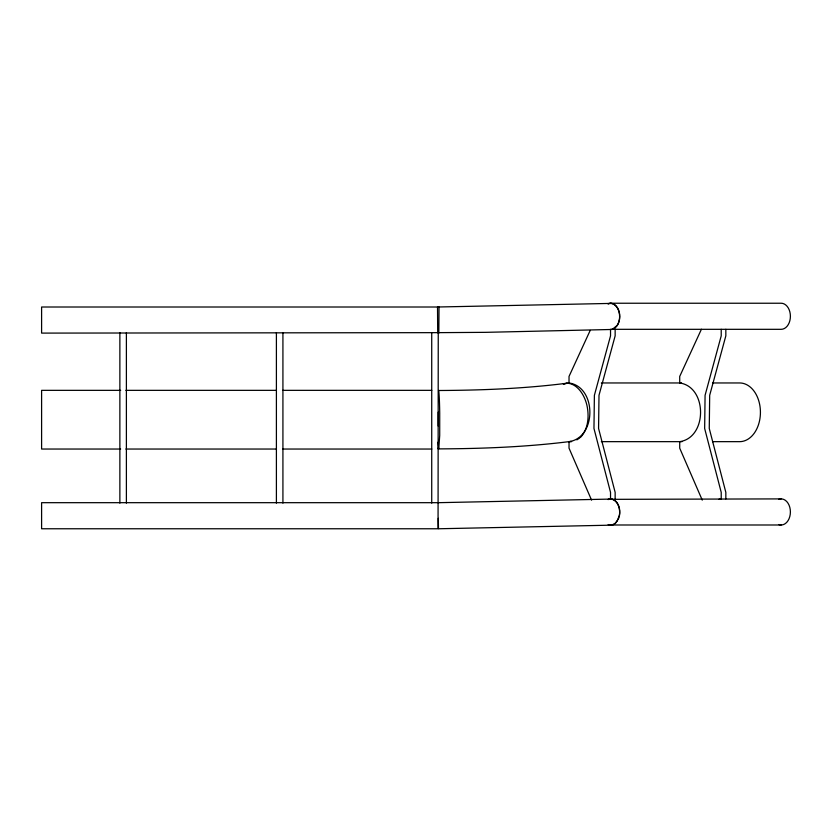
<?xml version="1.0" encoding="UTF-8"?>
<svg xmlns="http://www.w3.org/2000/svg" width="832" height="832" viewBox="0 0 832 832"><rect width="100%" height="100%" fill="white"/><g stroke="black" fill="none" stroke-linecap="round" stroke-linejoin="round"><path stroke-width="1.25" d="M438.246 412.1L438.246 426.067M438.828 333.102L439.026 307.008L41.6 307.008L41.6 333.102L438.828 332.654M571.106 441.386C527.238 446.95 482.966 448.698 438.776 448.885L439.712 435.344L439.722 413.317A29.494 1.154 89.7 0 0 438.526 390.499C481.406 390.312 524.378 388.638 566.946 383.219A29.494 19.074 83 0 1 586.851 404.986C589.306 416.021 588.474 429.031 580.33 437.601M590.19 330.429L569.026 376.438L569.026 382.959L563.659 383.958M701.418 329.254L679.713 376.438L679.713 382.959C707.502 386.963 707.502 437.653 679.713 441.657L679.713 448.178L702.26 500.136M576.826 439.878L579.457 438.173M612.924 328.869L617.053 325.499A13.042 9.225 -90 0 0 618.519 309.754A13.042 9.225 -90 0 0 608.15 303.67M563.306 383.926L566.946 383.219M591.573 500.136L569.026 448.178L569.026 441.657C596.814 437.653 596.814 386.963 569.026 382.959M608.15 499.346L781.175 498.898M718.838 499.346L721.219 498.898L721.219 492.378L704.652 428.459L705.078 395.314L721.219 335.837L721.219 329.316M610.355 303.42L437.518 307.008L437.694 332.654L485.472 332.342L611.01 329.493A13.042 8.954 88.3 0 0 615.441 327.652L617.25 325.541A13.042 8.954 88.3 0 0 618.27 309.774A13.042 8.954 88.3 0 0 608.057 303.909M610.355 499.086L438.287 502.684L41.6 502.684L41.6 528.767L438.058 528.767L438.246 332.654M611.021 525.169L438.485 528.767L438.287 518.305M610.532 303.233L781.175 303.233A13.042 9.225 90 0 1 790.4 316.274A13.042 9.225 90 0 1 781.175 329.316L610.532 329.316L610.532 335.837L594.391 395.314L593.965 428.459L610.532 492.378L610.532 498.898A13.042 9.225 -90 0 1 619.445 515.32L618.623 518.482L615.462 523.328A13.042 8.975 88.3 0 1 608.681 524.774M601.349 382.959L681.491 382.959M712.525 382.959L739.669 382.959A29.349 20.758 90 0 1 760.427 412.308A29.349 20.758 90 0 1 739.669 441.657L712.525 441.657M120.671 390.343L41.6 390.343L41.6 449.041L120.671 449.041M125.861 390.343L276.224 390.343M282.703 390.343L431.766 390.343M569.026 441.657L571.615 441.657M601.349 441.657L682.022 441.657M125.861 449.041L276.224 449.041M282.703 449.041L431.766 449.041M610.532 524.992L781.175 524.992M438.048 448.042L438.246 449.041M725.837 329.316L725.837 335.837L709.686 395.314L709.259 428.459L725.837 492.378L725.837 498.898M615.15 329.316L615.15 335.837L598.998 395.314L598.572 428.459L615.15 492.378L615.15 498.898M431.725 332.654L431.725 503.131M282.922 332.654L282.922 503.131M276.401 332.654L276.401 503.131M126.391 332.654L126.391 503.131M119.87 332.654L119.87 503.131M438.776 448.885A29.494 1.154 89.7 0 1 438.058 442.104M608.15 524.545A13.042 9.225 -90 0 0 615.15 523.245L617.053 521.165L619.445 515.32A13.042 8.975 88.3 0 0 608.046 499.574M778.794 499.346A13.042 9.225 -90 0 1 790.4 511.94A13.042 9.225 -90 0 1 778.794 524.545"/></g></svg>
